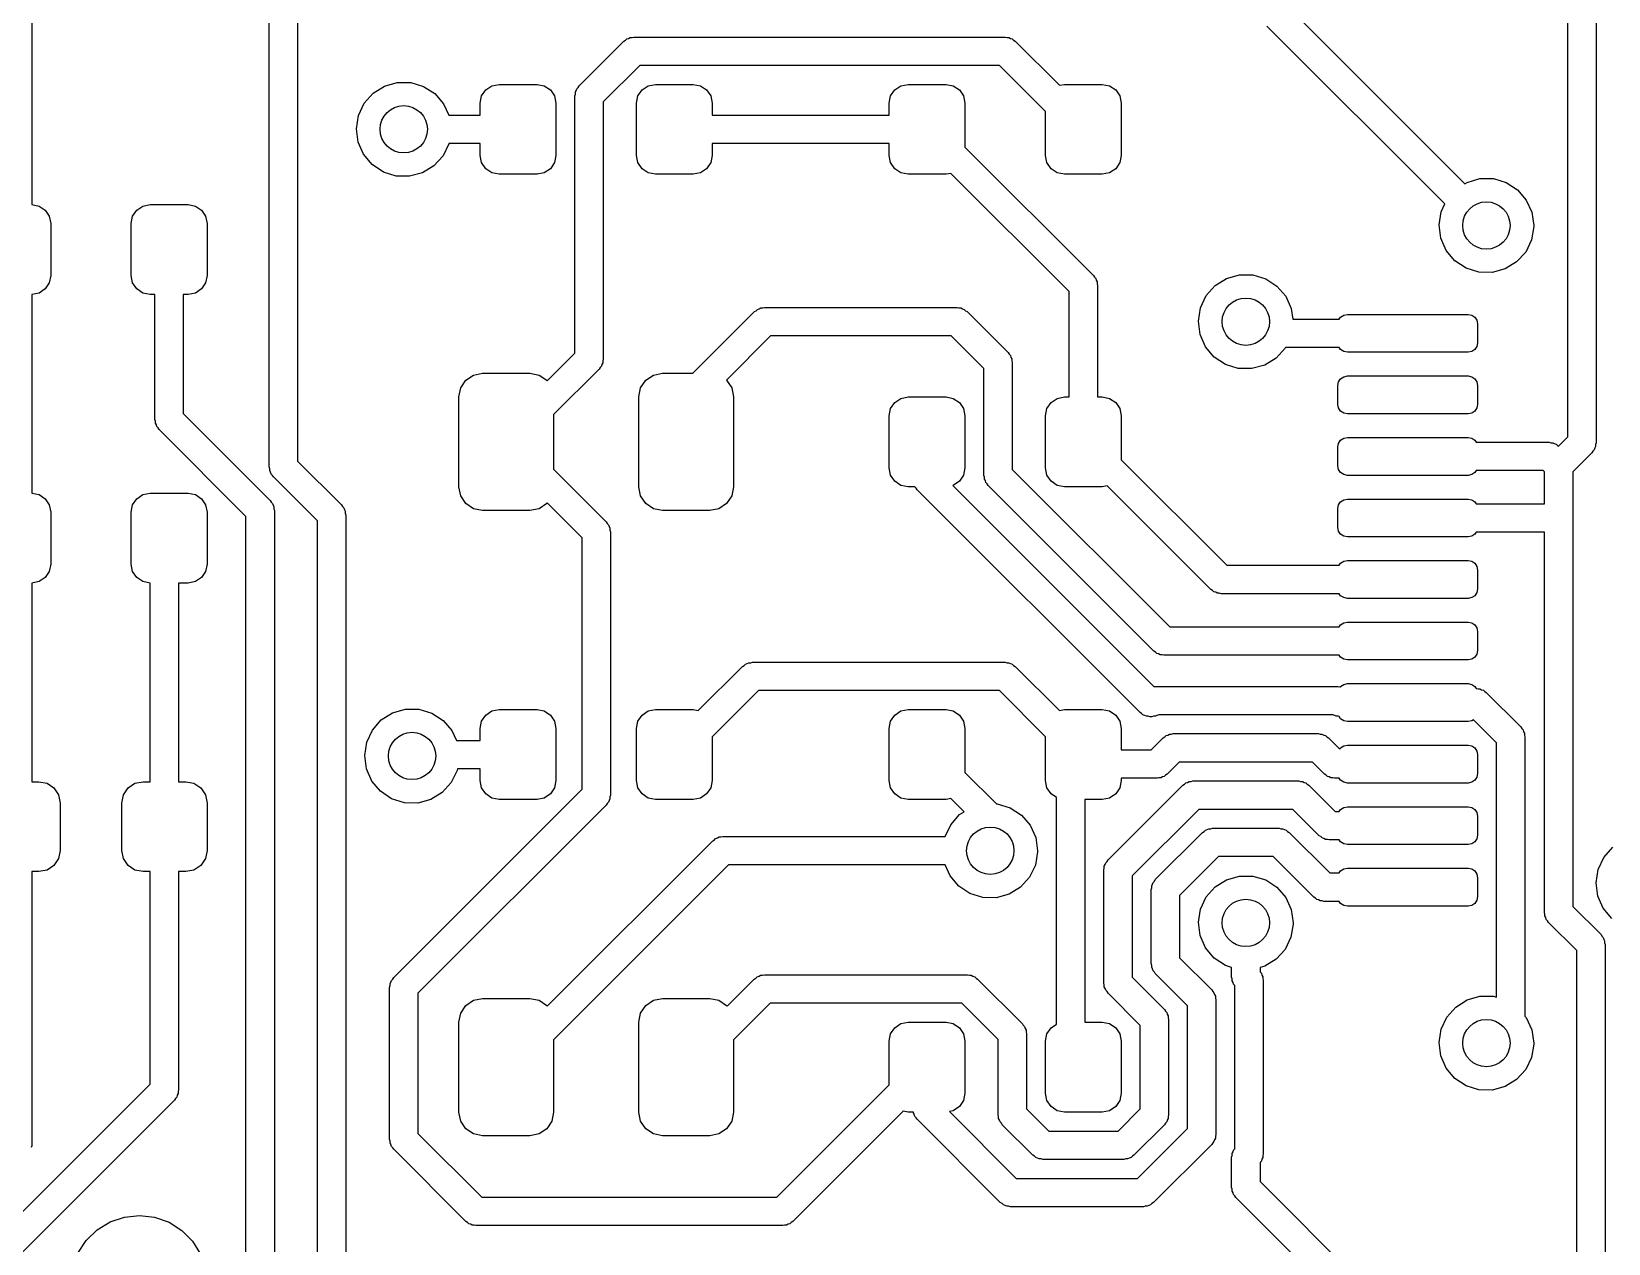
# Model space of a CAD drawing. Extents: x 123.2 to 169.8, y -142.4 to -48.3.
# Drawn here: x 137.04 to 153.69, y -124.8 to -112 of the extents above; entities that cross this region are included whole.
import ezdxf

# ---------------------------------------------------------------- set-up
doc = ezdxf.new("R2010")
doc.units = 0
doc.layers.add('BLACK', color=7, linetype='CONTINUOUS')

msp = doc.modelspace()

# ---------------------------------------------------------------- linework, layer by layer
at = {"layer": 'BLACK', "linetype": 'CONTINUOUS'}
for p, q in [((153.558, -108.359), (153.558, -116.34)), ((153.258, -116.278), (153.258, -108.421)), ((139.55, -116.596), (139.55, -109.474)), ((139.85, -109.536), (139.85, -116.534)), ((137.043, -111.727), (137.043, -113.825)), ((150.337, -111.771), (152.171, -113.605)), ((151.96, -113.818), (150.081, -111.939)), ((142.821, -112.571), (143.293, -112.099)), ((143.293, -112.099), (143.31, -112.089)), ((143.31, -112.089), (143.324, -112.075)), ((143.324, -112.075), (143.343, -112.07)), ((143.343, -112.07), (143.36, -112.06)), ((143.36, -112.06), (143.38, -112.06)), ((143.38, -112.06), (143.399, -112.055)), ((143.399, -112.055), (147.32, -112.055)), ((147.32, -112.055), (147.339, -112.06)), ((147.339, -112.06), (147.359, -112.06)), ((147.359, -112.06), (147.376, -112.07)), ((147.376, -112.07), (147.395, -112.075)), ((147.395, -112.075), (147.409, -112.089)), ((147.409, -112.089), (147.426, -112.099)), ((147.426, -112.099), (147.893, -112.565)), ((143.461, -112.355), (143.077, -112.739)), ((147.258, -112.355), (143.461, -112.355)), ((147.745, -112.842), (147.258, -112.355)), ((140.766, -112.574), (140.902, -112.535)), ((140.902, -112.535), (141.044, -112.535)), ((141.044, -112.535), (141.18, -112.576)), ((140.552, -112.755), (140.646, -112.649)), ((140.646, -112.649), (140.766, -112.574)), ((141.18, -112.576), (141.299, -112.653)), ((141.299, -112.653), (141.391, -112.761)), ((141.777, -112.755), (141.792, -112.678)), ((141.792, -112.678), (141.836, -112.614)), ((141.836, -112.614), (141.9, -112.57)), ((141.9, -112.57), (141.977, -112.555)), ((141.977, -112.555), (142.377, -112.555)), ((142.377, -112.555), (142.454, -112.57)), ((142.454, -112.57), (142.518, -112.614)), ((142.518, -112.614), (142.562, -112.678)), ((142.562, -112.678), (142.577, -112.755)), ((142.777, -112.677), (142.782, -112.658)), ((142.777, -115.395), (142.777, -112.677)), ((142.782, -112.638), (142.792, -112.621)), ((142.782, -112.658), (142.782, -112.638)), ((142.792, -112.621), (142.797, -112.602)), ((142.797, -112.602), (142.811, -112.588)), ((142.811, -112.588), (142.821, -112.571)), ((143.427, -112.755), (143.442, -112.678)), ((143.442, -112.678), (143.486, -112.614)), ((143.486, -112.614), (143.55, -112.57)), ((143.55, -112.57), (143.627, -112.555)), ((143.627, -112.555), (144.027, -112.555)), ((144.027, -112.555), (144.104, -112.57)), ((144.104, -112.57), (144.168, -112.614)), ((144.168, -112.614), (144.212, -112.678)), ((144.212, -112.678), (144.227, -112.755)), ((146.095, -112.755), (146.11, -112.678)), ((146.11, -112.678), (146.154, -112.614)), ((146.154, -112.614), (146.218, -112.57)), ((146.218, -112.57), (146.295, -112.555)), ((146.295, -112.555), (146.695, -112.555)), ((146.695, -112.555), (146.772, -112.57)), ((146.772, -112.57), (146.836, -112.614)), ((146.836, -112.614), (146.88, -112.678)), ((146.88, -112.678), (146.895, -112.755)), ((147.893, -112.565), (147.945, -112.555)), ((147.945, -112.555), (148.345, -112.555)), ((148.345, -112.555), (148.422, -112.57)), ((148.422, -112.57), (148.486, -112.614)), ((148.486, -112.614), (148.53, -112.678)), ((148.53, -112.678), (148.545, -112.755)), ((140.492, -112.884), (140.552, -112.755)), ((141.391, -112.761), (141.446, -112.88)), ((141.777, -112.88), (141.777, -112.755)), ((142.577, -112.755), (142.577, -113.305)), ((143.077, -112.739), (143.077, -115.457)), ((143.427, -113.305), (143.427, -112.755)), ((144.227, -112.755), (144.227, -112.88)), ((146.095, -112.88), (146.095, -112.755)), ((146.895, -112.755), (146.895, -113.218)), ((147.745, -113.305), (147.745, -112.842)), ((148.545, -112.755), (148.545, -113.305)), ((140.47, -113.024), (140.492, -112.884)), ((140.488, -113.164), (140.47, -113.024)), ((141.446, -112.88), (141.777, -112.88)), ((144.227, -112.88), (146.095, -112.88)), ((140.546, -113.294), (140.488, -113.164)), ((141.446, -113.182), (141.385, -113.31)), ((141.447, -113.18), (141.446, -113.182)), ((141.777, -113.18), (141.447, -113.18)), ((141.777, -113.305), (141.777, -113.18)), ((146.095, -113.18), (144.227, -113.18)), ((144.227, -113.18), (144.227, -113.305)), ((146.095, -113.305), (146.095, -113.18)), ((140.637, -113.403), (140.546, -113.294)), ((141.385, -113.31), (141.289, -113.415)), ((141.792, -113.382), (141.777, -113.305)), ((142.577, -113.305), (142.562, -113.382)), ((143.442, -113.382), (143.427, -113.305)), ((144.227, -113.305), (144.212, -113.382)), ((146.11, -113.382), (146.095, -113.305)), ((146.895, -113.218), (148.251, -114.574)), ((147.76, -113.382), (147.745, -113.305)), ((148.545, -113.305), (148.53, -113.382)), ((140.755, -113.481), (140.637, -113.403)), ((140.89, -113.524), (140.755, -113.481)), ((141.032, -113.526), (140.89, -113.524)), ((141.169, -113.489), (141.032, -113.526)), ((141.289, -113.415), (141.169, -113.489)), ((141.836, -113.446), (141.792, -113.382)), ((141.9, -113.49), (141.836, -113.446)), ((141.977, -113.505), (141.9, -113.49)), ((142.377, -113.505), (141.977, -113.505)), ((142.454, -113.49), (142.377, -113.505)), ((142.518, -113.446), (142.454, -113.49)), ((142.562, -113.382), (142.518, -113.446)), ((143.486, -113.446), (143.442, -113.382)), ((143.55, -113.49), (143.486, -113.446)), ((143.627, -113.505), (143.55, -113.49)), ((144.027, -113.505), (143.627, -113.505)), ((144.104, -113.49), (144.027, -113.505)), ((144.168, -113.446), (144.104, -113.49)), ((144.212, -113.382), (144.168, -113.446)), ((146.154, -113.446), (146.11, -113.382)), ((146.218, -113.49), (146.154, -113.446)), ((146.295, -113.505), (146.218, -113.49)), ((146.695, -113.505), (146.295, -113.505)), ((146.747, -113.495), (146.695, -113.505)), ((147.995, -114.742), (146.747, -113.495)), ((147.804, -113.446), (147.76, -113.382)), ((147.868, -113.49), (147.804, -113.446)), ((147.945, -113.505), (147.868, -113.49)), ((148.345, -113.505), (147.945, -113.505)), ((148.422, -113.49), (148.345, -113.505)), ((148.486, -113.446), (148.422, -113.49)), ((148.53, -113.382), (148.486, -113.446)), ((152.171, -113.605), (152.196, -113.59)), ((152.196, -113.59), (152.332, -113.551)), ((152.332, -113.551), (152.474, -113.551)), ((152.474, -113.551), (152.61, -113.592)), ((152.61, -113.592), (152.729, -113.669)), ((152.729, -113.669), (152.821, -113.777)), ((137.043, -113.825), (137.12, -113.84)), ((137.12, -113.84), (137.184, -113.884)), ((138.152, -113.884), (138.216, -113.84)), ((138.216, -113.84), (138.293, -113.825)), ((138.293, -113.825), (138.693, -113.825)), ((138.693, -113.825), (138.77, -113.84)), ((138.77, -113.84), (138.834, -113.884)), ((151.922, -113.9), (151.96, -113.818)), ((152.821, -113.777), (152.88, -113.906)), ((137.184, -113.884), (137.228, -113.948)), ((137.228, -113.948), (137.243, -114.025)), ((137.243, -114.025), (137.243, -114.575)), ((138.093, -114.025), (138.108, -113.948)), ((138.093, -114.575), (138.093, -114.025)), ((138.108, -113.948), (138.152, -113.884)), ((138.834, -113.884), (138.878, -113.948)), ((138.878, -113.948), (138.893, -114.025)), ((138.893, -114.025), (138.893, -114.575)), ((151.9, -114.04), (151.922, -113.9)), ((152.88, -113.906), (152.9, -114.046)), ((151.918, -114.18), (151.9, -114.04)), ((151.976, -114.31), (151.918, -114.18)), ((152.876, -114.198), (152.815, -114.326)), ((152.9, -114.058), (152.876, -114.198)), ((152.9, -114.046), (152.9, -114.058)), ((152.067, -114.419), (151.976, -114.31)), ((152.815, -114.326), (152.719, -114.431)), ((152.185, -114.497), (152.067, -114.419)), ((152.32, -114.54), (152.185, -114.497)), ((152.599, -114.505), (152.462, -114.542)), ((152.719, -114.431), (152.599, -114.505)), ((137.228, -114.652), (137.184, -114.716)), ((137.243, -114.575), (137.228, -114.652)), ((138.108, -114.652), (138.093, -114.575)), ((138.152, -114.716), (138.108, -114.652)), ((138.878, -114.652), (138.834, -114.716)), ((138.893, -114.575), (138.878, -114.652)), ((148.251, -114.574), (148.261, -114.591)), ((148.261, -114.591), (148.275, -114.605)), ((148.275, -114.605), (148.28, -114.624)), ((148.28, -114.624), (148.29, -114.641)), ((148.29, -114.641), (148.29, -114.661)), ((148.29, -114.661), (148.295, -114.68)), ((148.295, -114.68), (148.295, -115.857)), ((149.442, -114.787), (149.536, -114.681)), ((149.536, -114.681), (149.656, -114.606)), ((149.656, -114.606), (149.792, -114.567)), ((149.792, -114.567), (149.934, -114.567)), ((149.934, -114.567), (150.07, -114.608)), ((150.07, -114.608), (150.189, -114.685)), ((150.189, -114.685), (150.281, -114.793)), ((152.462, -114.542), (152.32, -114.54)), ((137.12, -114.76), (137.043, -114.775)), ((137.043, -114.775), (137.043, -116.873)), ((137.184, -114.716), (137.12, -114.76)), ((138.216, -114.76), (138.152, -114.716)), ((138.293, -114.775), (138.216, -114.76)), ((138.343, -114.775), (138.293, -114.775)), ((138.343, -116.095), (138.343, -114.775)), ((138.693, -114.775), (138.643, -114.775)), ((138.643, -114.775), (138.643, -116.033)), ((138.77, -114.76), (138.693, -114.775)), ((138.834, -114.716), (138.77, -114.76)), ((147.995, -115.857), (147.995, -114.742)), ((149.382, -114.916), (149.442, -114.787)), ((150.281, -114.793), (150.34, -114.922)), ((144.023, -115.607), (144.674, -114.956)), ((144.674, -114.956), (144.691, -114.946)), ((144.691, -114.946), (144.705, -114.932)), ((144.705, -114.932), (144.724, -114.927)), ((144.724, -114.927), (144.741, -114.917)), ((144.741, -114.917), (144.761, -114.917)), ((144.761, -114.917), (144.78, -114.912)), ((144.78, -114.912), (146.812, -114.912)), ((146.812, -114.912), (146.831, -114.917)), ((146.831, -114.917), (146.851, -114.917)), ((146.851, -114.917), (146.868, -114.927)), ((146.868, -114.927), (146.887, -114.932)), ((146.887, -114.932), (146.901, -114.946)), ((146.901, -114.946), (146.918, -114.956)), ((146.918, -114.956), (147.351, -115.389)), ((149.36, -115.056), (149.382, -114.916)), ((150.34, -114.922), (150.356, -115.035)), ((150.356, -115.035), (150.847, -115.035)), ((150.847, -115.035), (150.861, -115.014)), ((150.861, -115.014), (150.894, -114.993)), ((150.894, -114.993), (150.932, -114.985)), ((150.932, -114.985), (152.207, -114.985)), ((152.207, -114.985), (152.245, -114.993)), ((152.245, -114.993), (152.278, -115.014)), ((152.278, -115.014), (152.299, -115.047)), ((149.378, -115.196), (149.36, -115.056)), ((149.436, -115.326), (149.378, -115.196)), ((152.299, -115.047), (152.307, -115.085)), ((152.307, -115.085), (152.307, -115.285)), ((144.842, -115.212), (144.376, -115.678)), ((146.75, -115.212), (144.842, -115.212)), ((147.095, -115.557), (146.75, -115.212)), ((149.527, -115.435), (149.436, -115.326)), ((150.275, -115.342), (150.179, -115.447)), ((150.278, -115.335), (150.275, -115.342)), ((150.847, -115.335), (150.278, -115.335)), ((150.861, -115.356), (150.847, -115.335)), ((150.894, -115.377), (150.861, -115.356)), ((152.278, -115.356), (152.245, -115.377)), ((152.299, -115.323), (152.278, -115.356)), ((152.307, -115.285), (152.299, -115.323)), ((142.484, -115.688), (142.777, -115.395)), ((143.057, -115.532), (143.043, -115.546)), ((143.062, -115.513), (143.057, -115.532)), ((143.072, -115.496), (143.062, -115.513)), ((143.077, -115.457), (143.072, -115.476)), ((143.072, -115.476), (143.072, -115.496)), ((147.351, -115.389), (147.361, -115.406)), ((147.361, -115.406), (147.375, -115.42)), ((147.375, -115.42), (147.38, -115.439)), ((147.38, -115.439), (147.39, -115.456)), ((147.39, -115.456), (147.39, -115.476)), ((147.39, -115.476), (147.395, -115.495)), ((147.395, -115.495), (147.395, -116.623)), ((149.645, -115.513), (149.527, -115.435)), ((149.78, -115.556), (149.645, -115.513)), ((150.059, -115.521), (149.922, -115.558)), ((150.179, -115.447), (150.059, -115.521)), ((150.932, -115.385), (150.894, -115.377)), ((152.207, -115.385), (150.932, -115.385)), ((152.245, -115.377), (152.207, -115.385)), ((141.571, -115.761), (141.625, -115.68)), ((141.625, -115.68), (141.706, -115.626)), ((141.706, -115.626), (141.802, -115.607)), ((141.802, -115.607), (142.302, -115.607)), ((142.302, -115.607), (142.398, -115.626)), ((142.398, -115.626), (142.479, -115.68)), ((142.479, -115.68), (142.484, -115.688)), ((143.033, -115.563), (142.552, -116.044)), ((143.043, -115.546), (143.033, -115.563)), ((143.471, -115.761), (143.525, -115.68)), ((143.525, -115.68), (143.606, -115.626)), ((143.606, -115.626), (143.702, -115.607)), ((143.702, -115.607), (144.023, -115.607)), ((144.376, -115.678), (144.379, -115.68)), ((144.379, -115.68), (144.433, -115.761)), ((147.095, -116.685), (147.095, -115.557)), ((149.922, -115.558), (149.78, -115.556)), ((150.832, -115.735), (150.84, -115.697)), ((150.84, -115.697), (150.861, -115.664)), ((150.861, -115.664), (150.894, -115.643)), ((150.894, -115.643), (150.932, -115.635)), ((150.932, -115.635), (152.207, -115.635)), ((152.207, -115.635), (152.245, -115.643)), ((152.245, -115.643), (152.278, -115.664)), ((152.278, -115.664), (152.299, -115.697)), ((152.299, -115.697), (152.307, -115.735)), ((141.552, -115.857), (141.571, -115.761)), ((141.552, -116.807), (141.552, -115.857)), ((143.452, -115.857), (143.471, -115.761)), ((143.452, -116.807), (143.452, -115.857)), ((144.433, -115.761), (144.452, -115.857)), ((144.452, -115.857), (144.452, -116.807)), ((146.218, -115.872), (146.295, -115.857)), ((146.295, -115.857), (146.695, -115.857)), ((146.695, -115.857), (146.772, -115.872)), ((147.868, -115.872), (147.945, -115.857)), ((147.945, -115.857), (147.995, -115.857)), ((148.295, -115.857), (148.345, -115.857)), ((148.345, -115.857), (148.422, -115.872)), ((150.832, -115.935), (150.832, -115.735)), ((152.307, -115.735), (152.307, -115.935)), ((138.643, -116.033), (139.561, -116.951)), ((146.095, -116.057), (146.11, -115.98)), ((146.11, -115.98), (146.154, -115.916)), ((146.154, -115.916), (146.218, -115.872)), ((146.772, -115.872), (146.836, -115.916)), ((146.836, -115.916), (146.88, -115.98)), ((146.88, -115.98), (146.895, -116.057)), ((147.745, -116.057), (147.76, -115.98)), ((147.76, -115.98), (147.804, -115.916)), ((147.804, -115.916), (147.868, -115.872)), ((148.422, -115.872), (148.486, -115.916)), ((148.486, -115.916), (148.53, -115.98)), ((148.53, -115.98), (148.545, -116.057)), ((150.84, -115.973), (150.832, -115.935)), ((150.861, -116.006), (150.84, -115.973)), ((150.894, -116.027), (150.861, -116.006)), ((150.932, -116.035), (150.894, -116.027)), ((152.207, -116.035), (150.932, -116.035)), ((152.245, -116.027), (152.207, -116.035)), ((152.278, -116.006), (152.245, -116.027)), ((152.299, -115.973), (152.278, -116.006)), ((152.307, -115.935), (152.299, -115.973)), ((138.348, -116.114), (138.343, -116.095)), ((138.348, -116.134), (138.348, -116.114)), ((138.358, -116.151), (138.348, -116.134)), ((138.363, -116.17), (138.358, -116.151)), ((138.377, -116.184), (138.363, -116.17)), ((138.387, -116.201), (138.377, -116.184)), ((139.304, -117.119), (138.387, -116.201)), ((142.552, -116.044), (142.552, -116.62)), ((146.095, -116.607), (146.095, -116.057)), ((146.895, -116.057), (146.895, -116.607)), ((147.745, -116.607), (147.745, -116.057)), ((148.545, -116.057), (148.545, -116.52)), ((150.832, -116.385), (150.84, -116.347)), ((150.84, -116.347), (150.861, -116.314)), ((150.861, -116.314), (150.894, -116.293)), ((150.894, -116.293), (150.932, -116.285)), ((150.932, -116.285), (152.207, -116.285)), ((152.207, -116.285), (152.245, -116.293)), ((152.245, -116.293), (152.278, -116.314)), ((152.278, -116.314), (152.292, -116.335)), ((152.292, -116.335), (153.061, -116.335)), ((153.061, -116.335), (153.08, -116.34)), ((153.08, -116.34), (153.1, -116.34)), ((153.1, -116.34), (153.117, -116.35)), ((153.117, -116.35), (153.136, -116.355)), ((153.136, -116.355), (153.15, -116.369)), ((153.15, -116.369), (153.161, -116.375)), ((153.161, -116.375), (153.258, -116.278)), ((153.558, -116.34), (153.552, -116.36)), ((153.552, -116.36), (153.552, -116.379)), ((139.85, -116.534), (140.314, -116.998)), ((148.545, -116.52), (149.66, -117.635)), ((150.832, -116.585), (150.832, -116.385)), ((153.514, -116.447), (153.312, -116.648)), ((153.523, -116.429), (153.514, -116.447)), ((153.537, -116.415), (153.523, -116.429)), ((153.543, -116.396), (153.537, -116.415)), ((153.552, -116.379), (153.543, -116.396)), ((139.555, -116.615), (139.55, -116.596)), ((139.555, -116.635), (139.555, -116.615)), ((139.565, -116.652), (139.555, -116.635)), ((139.57, -116.671), (139.565, -116.652)), ((139.584, -116.685), (139.57, -116.671)), ((139.594, -116.702), (139.584, -116.685)), ((140.058, -117.166), (139.594, -116.702)), ((142.552, -116.62), (143.108, -117.176)), ((146.11, -116.684), (146.095, -116.607)), ((146.154, -116.748), (146.11, -116.684)), ((146.88, -116.684), (146.836, -116.748)), ((146.895, -116.607), (146.88, -116.684)), ((147.1, -116.704), (147.095, -116.685)), ((147.395, -116.623), (149.057, -118.285)), ((147.76, -116.684), (147.745, -116.607)), ((147.804, -116.748), (147.76, -116.684)), ((150.84, -116.623), (150.832, -116.585)), ((150.861, -116.656), (150.84, -116.623)), ((150.894, -116.677), (150.861, -116.656)), ((150.932, -116.685), (150.894, -116.677)), ((152.207, -116.685), (150.932, -116.685)), ((152.245, -116.677), (152.207, -116.685)), ((152.278, -116.656), (152.245, -116.677)), ((152.292, -116.635), (152.278, -116.656)), ((152.999, -116.635), (152.292, -116.635)), ((153.012, -116.648), (152.999, -116.635)), ((153.012, -116.985), (153.012, -116.648)), ((153.312, -116.648), (153.312, -121.238)), ((141.571, -116.903), (141.552, -116.807)), ((143.471, -116.903), (143.452, -116.807)), ((144.452, -116.807), (144.433, -116.903)), ((146.218, -116.792), (146.154, -116.748)), ((146.295, -116.807), (146.218, -116.792)), ((146.366, -116.807), (146.295, -116.807)), ((146.379, -116.82), (146.366, -116.807)), ((146.389, -116.837), (146.379, -116.82)), ((148.743, -119.191), (146.389, -116.837)), ((146.772, -116.792), (146.768, -116.792)), ((146.768, -116.792), (148.89, -118.914)), ((146.836, -116.748), (146.772, -116.792)), ((147.1, -116.724), (147.1, -116.704)), ((147.11, -116.741), (147.1, -116.724)), ((147.115, -116.76), (147.11, -116.741)), ((147.129, -116.774), (147.115, -116.76)), ((147.139, -116.791), (147.129, -116.774)), ((148.889, -118.541), (147.139, -116.791)), ((147.868, -116.792), (147.804, -116.748)), ((147.945, -116.807), (147.868, -116.792)), ((148.345, -116.807), (147.945, -116.807)), ((148.397, -116.797), (148.345, -116.807)), ((149.492, -117.891), (148.397, -116.797)), ((137.043, -116.873), (137.12, -116.888)), ((137.12, -116.888), (137.184, -116.932)), ((137.184, -116.932), (137.228, -116.996)), ((137.228, -116.996), (137.243, -117.073)), ((138.093, -117.073), (138.108, -116.996)), ((138.108, -116.996), (138.152, -116.932)), ((138.152, -116.932), (138.216, -116.888)), ((138.216, -116.888), (138.293, -116.873)), ((138.293, -116.873), (138.693, -116.873)), ((138.693, -116.873), (138.77, -116.888)), ((138.77, -116.888), (138.834, -116.932)), ((138.834, -116.932), (138.878, -116.996)), ((138.878, -116.996), (138.893, -117.073)), ((139.561, -116.951), (139.57, -116.968)), ((139.57, -116.968), (139.584, -116.982)), ((139.584, -116.982), (139.59, -117.001)), ((139.59, -117.001), (139.599, -117.018)), ((139.599, -117.018), (139.599, -117.038)), ((140.314, -116.998), (140.324, -117.015)), ((140.324, -117.015), (140.338, -117.029)), ((140.338, -117.029), (140.343, -117.048)), ((141.625, -116.984), (141.571, -116.903)), ((141.706, -117.038), (141.625, -116.984)), ((142.479, -116.984), (142.398, -117.038)), ((142.484, -116.976), (142.479, -116.984)), ((142.852, -117.344), (142.484, -116.976)), ((143.525, -116.984), (143.471, -116.903)), ((143.606, -117.038), (143.525, -116.984)), ((144.379, -116.984), (144.298, -117.038)), ((144.433, -116.903), (144.379, -116.984)), ((150.832, -117.035), (150.84, -116.997)), ((150.832, -117.235), (150.832, -117.035)), ((150.84, -116.997), (150.861, -116.964)), ((150.861, -116.964), (150.894, -116.943)), ((150.894, -116.943), (150.932, -116.935)), ((150.932, -116.935), (152.207, -116.935)), ((152.207, -116.935), (152.245, -116.943)), ((152.245, -116.943), (152.278, -116.964)), ((152.278, -116.964), (152.292, -116.985)), ((152.292, -116.985), (153.012, -116.985)), ((137.243, -117.073), (137.243, -117.623)), ((138.093, -117.623), (138.093, -117.073)), ((138.893, -117.073), (138.893, -117.623)), ((139.304, -126.421), (139.304, -117.119)), ((139.599, -117.038), (139.604, -117.057)), ((139.604, -117.057), (139.604, -126.484)), ((140.058, -130.266), (140.058, -117.166)), ((140.343, -117.048), (140.353, -117.065)), ((140.353, -117.065), (140.353, -117.085)), ((140.353, -117.085), (140.358, -117.104)), ((140.358, -117.104), (140.358, -130.071)), ((141.802, -117.057), (141.706, -117.038)), ((142.302, -117.057), (141.802, -117.057)), ((142.398, -117.038), (142.302, -117.057)), ((143.108, -117.176), (143.118, -117.193)), ((143.118, -117.193), (143.132, -117.207)), ((143.702, -117.057), (143.606, -117.038)), ((144.202, -117.057), (143.702, -117.057)), ((144.298, -117.038), (144.202, -117.057)), ((142.852, -120), (142.852, -117.344)), ((143.132, -117.207), (143.137, -117.226)), ((143.137, -117.226), (143.147, -117.243)), ((143.147, -117.243), (143.147, -117.263)), ((143.147, -117.263), (143.152, -117.282)), ((143.152, -117.282), (143.152, -120.062)), ((150.84, -117.273), (150.832, -117.235)), ((150.861, -117.306), (150.84, -117.273)), ((150.894, -117.327), (150.861, -117.306)), ((150.932, -117.335), (150.894, -117.327)), ((152.207, -117.335), (150.932, -117.335)), ((152.245, -117.327), (152.207, -117.335)), ((152.278, -117.306), (152.245, -117.327)), ((152.292, -117.285), (152.278, -117.306)), ((153.012, -117.285), (152.292, -117.285)), ((153.012, -121.301), (153.012, -117.285)), ((137.228, -117.7), (137.184, -117.764)), ((137.243, -117.623), (137.228, -117.7)), ((138.108, -117.7), (138.093, -117.623)), ((138.152, -117.764), (138.108, -117.7)), ((138.878, -117.7), (138.834, -117.764)), ((138.893, -117.623), (138.878, -117.7)), ((149.66, -117.635), (150.847, -117.635)), ((150.847, -117.635), (150.861, -117.614)), ((150.861, -117.614), (150.894, -117.593)), ((150.894, -117.593), (150.932, -117.585)), ((150.932, -117.585), (152.207, -117.585)), ((152.207, -117.585), (152.245, -117.593)), ((152.245, -117.593), (152.278, -117.614)), ((152.278, -117.614), (152.299, -117.647)), ((152.299, -117.647), (152.307, -117.685)), ((152.307, -117.685), (152.307, -117.885)), ((137.12, -117.808), (137.043, -117.823)), ((137.043, -117.823), (137.043, -119.921)), ((137.184, -117.764), (137.12, -117.808)), ((138.216, -117.808), (138.152, -117.764)), ((138.293, -117.823), (138.216, -117.808)), ((138.293, -119.921), (138.293, -117.823)), ((138.693, -117.823), (138.593, -117.823)), ((138.593, -117.823), (138.593, -119.921)), ((138.77, -117.808), (138.693, -117.823)), ((138.834, -117.764), (138.77, -117.808)), ((149.509, -117.901), (149.492, -117.891)), ((149.523, -117.915), (149.509, -117.901)), ((149.542, -117.92), (149.523, -117.915)), ((149.559, -117.93), (149.542, -117.92)), ((149.579, -117.93), (149.559, -117.93)), ((149.598, -117.935), (149.579, -117.93)), ((150.847, -117.935), (149.598, -117.935)), ((150.861, -117.956), (150.847, -117.935)), ((150.894, -117.977), (150.861, -117.956)), ((150.932, -117.985), (150.894, -117.977)), ((152.207, -117.985), (150.932, -117.985)), ((152.245, -117.977), (152.207, -117.985)), ((152.278, -117.956), (152.245, -117.977)), ((152.299, -117.923), (152.278, -117.956)), ((152.307, -117.885), (152.299, -117.923)), ((149.057, -118.285), (150.847, -118.285)), ((150.847, -118.285), (150.861, -118.264)), ((150.861, -118.264), (150.894, -118.243)), ((150.894, -118.243), (150.932, -118.235)), ((150.932, -118.235), (152.207, -118.235)), ((152.207, -118.235), (152.245, -118.243)), ((152.245, -118.243), (152.278, -118.264)), ((152.278, -118.264), (152.299, -118.297)), ((152.299, -118.297), (152.307, -118.335)), ((152.307, -118.335), (152.307, -118.535)), ((144.546, -118.703), (144.563, -118.693)), ((144.563, -118.693), (144.577, -118.679)), ((144.577, -118.679), (144.596, -118.674)), ((144.596, -118.674), (144.613, -118.664)), ((144.613, -118.664), (144.633, -118.664)), ((144.633, -118.664), (144.652, -118.659)), ((144.652, -118.659), (147.32, -118.659)), ((147.32, -118.659), (147.339, -118.664)), ((147.339, -118.664), (147.359, -118.664)), ((147.359, -118.664), (147.376, -118.674)), ((147.376, -118.674), (147.395, -118.679)), ((147.395, -118.679), (147.409, -118.693)), ((147.409, -118.693), (147.426, -118.703)), ((148.906, -118.551), (148.889, -118.541)), ((148.92, -118.565), (148.906, -118.551)), ((148.939, -118.57), (148.92, -118.565)), ((148.956, -118.58), (148.939, -118.57)), ((148.976, -118.58), (148.956, -118.58)), ((148.995, -118.585), (148.976, -118.58)), ((150.847, -118.585), (148.995, -118.585)), ((150.861, -118.606), (150.847, -118.585)), ((150.894, -118.627), (150.861, -118.606)), ((150.932, -118.635), (150.894, -118.627)), ((152.207, -118.635), (150.932, -118.635)), ((152.245, -118.627), (152.207, -118.635)), ((152.278, -118.606), (152.245, -118.627)), ((152.299, -118.573), (152.278, -118.606)), ((152.307, -118.535), (152.299, -118.573)), ((144.079, -119.169), (144.546, -118.703)), ((147.426, -118.703), (147.893, -119.169)), ((144.714, -118.959), (144.227, -119.446)), ((147.258, -118.959), (144.714, -118.959)), ((147.745, -119.446), (147.258, -118.959)), ((148.89, -118.914), (150.833, -118.914)), ((150.833, -118.914), (150.852, -118.919)), ((150.852, -118.919), (150.858, -118.919)), ((150.858, -118.919), (150.861, -118.914)), ((150.861, -118.914), (150.894, -118.893)), ((150.894, -118.893), (150.932, -118.885)), ((150.932, -118.885), (152.207, -118.885)), ((152.207, -118.885), (152.245, -118.893)), ((152.245, -118.893), (152.278, -118.914)), ((152.278, -118.914), (152.292, -118.935)), ((152.292, -118.935), (152.293, -118.935)), ((152.293, -118.935), (152.312, -118.94)), ((152.312, -118.94), (152.332, -118.94)), ((152.332, -118.94), (152.349, -118.95)), ((152.349, -118.95), (152.368, -118.955)), ((152.368, -118.955), (152.382, -118.969)), ((152.382, -118.969), (152.399, -118.979)), ((152.399, -118.979), (152.763, -119.343)), ((140.733, -119.269), (140.853, -119.193)), ((140.853, -119.193), (140.99, -119.154)), ((140.99, -119.154), (141.131, -119.155)), ((141.131, -119.155), (141.267, -119.196)), ((141.267, -119.196), (141.386, -119.273)), ((141.836, -119.218), (141.9, -119.174)), ((141.9, -119.174), (141.977, -119.159)), ((141.977, -119.159), (142.377, -119.159)), ((142.377, -119.159), (142.454, -119.174)), ((142.454, -119.174), (142.518, -119.218)), ((143.486, -119.218), (143.55, -119.174)), ((143.55, -119.174), (143.627, -119.159)), ((143.627, -119.159), (144.027, -119.159)), ((144.027, -119.159), (144.079, -119.169)), ((146.154, -119.218), (146.218, -119.174)), ((146.218, -119.174), (146.295, -119.159)), ((146.295, -119.159), (146.695, -119.159)), ((146.695, -119.159), (146.772, -119.174)), ((146.772, -119.174), (146.836, -119.218)), ((147.893, -119.169), (147.945, -119.159)), ((147.945, -119.159), (148.345, -119.159)), ((148.345, -119.159), (148.422, -119.174)), ((148.422, -119.174), (148.486, -119.218)), ((148.76, -119.201), (148.743, -119.191)), ((140.64, -119.375), (140.733, -119.269)), ((141.386, -119.273), (141.479, -119.38)), ((141.777, -119.359), (141.792, -119.282)), ((141.777, -119.484), (141.777, -119.359)), ((141.792, -119.282), (141.836, -119.218)), ((142.518, -119.218), (142.562, -119.282)), ((142.562, -119.282), (142.577, -119.359)), ((142.577, -119.359), (142.577, -119.909)), ((143.427, -119.359), (143.442, -119.282)), ((143.427, -119.909), (143.427, -119.359)), ((143.442, -119.282), (143.486, -119.218)), ((146.095, -119.359), (146.11, -119.282)), ((146.095, -119.909), (146.095, -119.359)), ((146.11, -119.282), (146.154, -119.218)), ((146.836, -119.218), (146.88, -119.282)), ((146.88, -119.282), (146.895, -119.359)), ((146.895, -119.359), (146.895, -119.822)), ((148.486, -119.218), (148.53, -119.282)), ((148.53, -119.282), (148.545, -119.359)), ((148.545, -119.359), (148.545, -119.585)), ((148.774, -119.215), (148.76, -119.201)), ((148.793, -119.22), (148.774, -119.215)), ((148.81, -119.23), (148.793, -119.22)), ((148.828, -119.23), (148.81, -119.23)), ((148.83, -119.23), (148.828, -119.23)), ((148.828, -119.23), (148.828, -119.23)), ((148.849, -119.235), (148.83, -119.23)), ((148.866, -119.235), (148.849, -119.235)), ((148.885, -119.23), (148.866, -119.235)), ((148.888, -119.23), (148.885, -119.23)), ((148.905, -119.23), (148.888, -119.23)), ((148.888, -119.23), (148.888, -119.23)), ((148.922, -119.22), (148.905, -119.23)), ((148.941, -119.215), (148.922, -119.22)), ((148.942, -119.214), (148.941, -119.215)), ((150.778, -119.214), (148.942, -119.214)), ((150.779, -119.215), (150.778, -119.214)), ((150.798, -119.22), (150.779, -119.215)), ((150.815, -119.23), (150.798, -119.22)), ((150.835, -119.23), (150.815, -119.23)), ((150.846, -119.233), (150.835, -119.23)), ((150.861, -119.256), (150.846, -119.233)), ((150.894, -119.277), (150.861, -119.256)), ((150.932, -119.285), (150.894, -119.277)), ((152.207, -119.285), (150.932, -119.285)), ((152.245, -119.277), (152.207, -119.285)), ((152.262, -119.266), (152.245, -119.277)), ((152.507, -119.511), (152.262, -119.266)), ((152.763, -119.343), (152.773, -119.36)), ((152.773, -119.36), (152.787, -119.374)), ((140.558, -119.643), (140.579, -119.503)), ((140.579, -119.503), (140.64, -119.375)), ((141.479, -119.38), (141.526, -119.484)), ((141.526, -119.484), (141.777, -119.484)), ((144.227, -119.446), (144.227, -119.909)), ((147.745, -119.909), (147.745, -119.446)), ((148.861, -119.585), (148.988, -119.457)), ((148.988, -119.457), (149.005, -119.448)), ((149.005, -119.448), (149.019, -119.434)), ((149.019, -119.434), (149.038, -119.428)), ((149.038, -119.428), (149.056, -119.419)), ((149.056, -119.419), (149.075, -119.419)), ((149.075, -119.419), (149.094, -119.413)), ((149.094, -119.413), (150.626, -119.413)), ((150.626, -119.413), (150.645, -119.419)), ((150.645, -119.419), (150.664, -119.419)), ((150.664, -119.419), (150.682, -119.428)), ((150.682, -119.428), (150.701, -119.434)), ((150.701, -119.434), (150.715, -119.448)), ((150.715, -119.448), (150.732, -119.457)), ((150.732, -119.457), (150.852, -119.578)), ((152.507, -122.197), (152.507, -119.511)), ((152.787, -119.374), (152.792, -119.393)), ((152.792, -119.393), (152.802, -119.41)), ((152.802, -119.41), (152.802, -119.43)), ((152.802, -119.43), (152.807, -119.449)), ((152.807, -119.449), (152.807, -122.396)), ((140.576, -119.784), (140.558, -119.643)), ((148.545, -119.585), (148.861, -119.585)), ((150.852, -119.578), (150.861, -119.564)), ((150.861, -119.564), (150.894, -119.543)), ((150.894, -119.543), (150.932, -119.535)), ((150.932, -119.535), (152.207, -119.535)), ((152.207, -119.535), (152.245, -119.543)), ((152.245, -119.543), (152.278, -119.564)), ((152.278, -119.564), (152.299, -119.597)), ((152.299, -119.597), (152.307, -119.635)), ((152.307, -119.635), (152.307, -119.835)), ((140.633, -119.914), (140.576, -119.784)), ((141.534, -119.801), (141.472, -119.929)), ((141.537, -119.784), (141.534, -119.801)), ((141.777, -119.784), (141.537, -119.784)), ((141.777, -119.909), (141.777, -119.784)), ((146.895, -119.822), (147.229, -120.155)), ((148.998, -119.865), (148.979, -119.87)), ((149.012, -119.851), (148.998, -119.865)), ((149.029, -119.841), (149.012, -119.851)), ((149.156, -119.713), (149.029, -119.841)), ((150.564, -119.713), (149.156, -119.713)), ((150.691, -119.841), (150.564, -119.713)), ((150.708, -119.851), (150.691, -119.841)), ((150.722, -119.865), (150.708, -119.851)), ((150.741, -119.87), (150.722, -119.865)), ((152.307, -119.835), (152.299, -119.873)), ((137.043, -119.921), (137.118, -119.921)), ((137.118, -119.921), (137.204, -119.938)), ((137.204, -119.938), (137.277, -119.987)), ((137.277, -119.987), (137.326, -120.06)), ((138.01, -120.06), (138.059, -119.987)), ((138.059, -119.987), (138.132, -119.938)), ((138.132, -119.938), (138.218, -119.921)), ((138.218, -119.921), (138.293, -119.921)), ((138.593, -119.921), (138.668, -119.921)), ((138.668, -119.921), (138.754, -119.938)), ((138.754, -119.938), (138.827, -119.987)), ((138.827, -119.987), (138.876, -120.06)), ((140.724, -120.022), (140.633, -119.914)), ((140.842, -120.101), (140.724, -120.022)), ((140.864, -121.988), (142.852, -120)), ((141.472, -119.929), (141.377, -120.034)), ((141.792, -119.986), (141.777, -119.909)), ((141.836, -120.05), (141.792, -119.986)), ((142.562, -119.986), (142.518, -120.05)), ((142.577, -119.909), (142.562, -119.986)), ((143.442, -119.986), (143.427, -119.909)), ((143.486, -120.05), (143.442, -119.986)), ((144.212, -119.986), (144.168, -120.05)), ((144.227, -119.909), (144.212, -119.986)), ((146.11, -119.986), (146.095, -119.909)), ((146.154, -120.05), (146.11, -119.986)), ((147.76, -119.986), (147.745, -119.909)), ((147.804, -120.05), (147.76, -119.986)), ((148.405, -120.747), (149.195, -119.957)), ((148.53, -119.986), (148.486, -120.05)), ((148.545, -119.909), (148.53, -119.986)), ((148.923, -119.885), (148.545, -119.885)), ((148.545, -119.885), (148.545, -119.909)), ((148.942, -119.88), (148.923, -119.885)), ((148.962, -119.88), (148.942, -119.88)), ((148.979, -119.87), (148.962, -119.88)), ((149.195, -119.957), (149.212, -119.947)), ((149.212, -119.947), (149.226, -119.933)), ((149.226, -119.933), (149.245, -119.928)), ((149.245, -119.928), (149.262, -119.918)), ((149.262, -119.918), (149.282, -119.918)), ((149.282, -119.918), (149.301, -119.913)), ((149.301, -119.913), (150.419, -119.913)), ((150.419, -119.913), (150.438, -119.918)), ((150.438, -119.918), (150.458, -119.918)), ((150.458, -119.918), (150.475, -119.928)), ((150.475, -119.928), (150.494, -119.933)), ((150.494, -119.933), (150.508, -119.947)), ((150.508, -119.947), (150.525, -119.957)), ((150.525, -119.957), (150.803, -120.235)), ((150.758, -119.88), (150.741, -119.87)), ((150.778, -119.88), (150.758, -119.88)), ((150.797, -119.885), (150.778, -119.88)), ((150.847, -119.885), (150.797, -119.885)), ((150.861, -119.906), (150.847, -119.885)), ((150.894, -119.927), (150.861, -119.906)), ((150.932, -119.935), (150.894, -119.927)), ((152.207, -119.935), (150.932, -119.935)), ((152.245, -119.927), (152.207, -119.935)), ((152.278, -119.906), (152.245, -119.927)), ((152.299, -119.873), (152.278, -119.906)), ((137.326, -120.06), (137.343, -120.146)), ((137.343, -120.146), (137.343, -120.646)), ((137.993, -120.146), (138.01, -120.06)), ((137.993, -120.646), (137.993, -120.146)), ((138.876, -120.06), (138.893, -120.146)), ((138.893, -120.146), (138.893, -120.646)), ((140.978, -120.143), (140.842, -120.101)), ((141.119, -120.146), (140.978, -120.143)), ((141.256, -120.108), (141.119, -120.146)), ((143.108, -120.168), (141.12, -122.156)), ((141.377, -120.034), (141.256, -120.108)), ((141.9, -120.094), (141.836, -120.05)), ((141.977, -120.109), (141.9, -120.094)), ((142.377, -120.109), (141.977, -120.109)), ((142.454, -120.094), (142.377, -120.109)), ((142.518, -120.05), (142.454, -120.094)), ((143.118, -120.151), (143.108, -120.168)), ((143.132, -120.137), (143.118, -120.151)), ((143.137, -120.118), (143.132, -120.137)), ((143.147, -120.101), (143.137, -120.118)), ((143.152, -120.062), (143.147, -120.081)), ((143.147, -120.081), (143.147, -120.101)), ((143.55, -120.094), (143.486, -120.05)), ((143.627, -120.109), (143.55, -120.094)), ((144.027, -120.109), (143.627, -120.109)), ((144.104, -120.094), (144.027, -120.109)), ((144.168, -120.05), (144.104, -120.094)), ((146.218, -120.094), (146.154, -120.05)), ((146.295, -120.109), (146.218, -120.094)), ((146.695, -120.109), (146.295, -120.109)), ((146.747, -120.099), (146.695, -120.109)), ((146.887, -120.238), (146.747, -120.099)), ((147.229, -120.155), (147.236, -120.155)), ((147.236, -120.155), (147.372, -120.196)), ((147.372, -120.196), (147.491, -120.273)), ((147.861, -120.089), (147.804, -120.05)), ((147.861, -122.481), (147.861, -120.089)), ((148.345, -120.109), (148.161, -120.109)), ((148.161, -120.109), (148.161, -122.461)), ((148.422, -120.094), (148.345, -120.109)), ((148.486, -120.05), (148.422, -120.094)), ((150.861, -120.214), (150.894, -120.193)), ((150.894, -120.193), (150.932, -120.185)), ((150.932, -120.185), (152.207, -120.185)), ((152.207, -120.185), (152.245, -120.193)), ((152.245, -120.193), (152.278, -120.214)), ((146.744, -120.375), (146.838, -120.269)), ((146.838, -120.269), (146.887, -120.238)), ((147.491, -120.273), (147.583, -120.381)), ((149.363, -120.213), (148.661, -120.915)), ((150.357, -120.213), (149.363, -120.213)), ((150.635, -120.491), (150.357, -120.213)), ((150.803, -120.235), (150.847, -120.235)), ((150.847, -120.235), (150.861, -120.214)), ((152.278, -120.214), (152.299, -120.247)), ((152.299, -120.247), (152.307, -120.285)), ((152.307, -120.285), (152.307, -120.485)), ((144.249, -120.534), (144.263, -120.52)), ((144.263, -120.52), (144.282, -120.515)), ((144.282, -120.515), (144.299, -120.505)), ((144.299, -120.505), (144.319, -120.505)), ((144.319, -120.505), (144.338, -120.5)), ((144.338, -120.5), (146.686, -120.5)), ((146.686, -120.5), (146.744, -120.375)), ((147.583, -120.381), (147.642, -120.51)), ((147.642, -120.51), (147.662, -120.65)), ((148.904, -120.954), (149.402, -120.456)), ((149.402, -120.456), (149.419, -120.447)), ((149.419, -120.447), (149.433, -120.433)), ((149.433, -120.433), (149.452, -120.427)), ((149.452, -120.427), (149.469, -120.418)), ((149.469, -120.418), (149.489, -120.418)), ((149.489, -120.418), (149.508, -120.412)), ((149.508, -120.412), (150.212, -120.412)), ((150.212, -120.412), (150.231, -120.418)), ((150.231, -120.418), (150.251, -120.418)), ((150.251, -120.418), (150.268, -120.427)), ((150.268, -120.427), (150.287, -120.433)), ((150.287, -120.433), (150.301, -120.447)), ((150.301, -120.447), (150.318, -120.456)), ((150.318, -120.456), (150.747, -120.885)), ((150.652, -120.501), (150.635, -120.491)), ((150.666, -120.515), (150.652, -120.501)), ((150.685, -120.52), (150.666, -120.515)), ((150.702, -120.53), (150.685, -120.52)), ((150.722, -120.53), (150.702, -120.53)), ((150.741, -120.535), (150.722, -120.53)), ((152.299, -120.523), (152.278, -120.556)), ((152.307, -120.485), (152.299, -120.523)), ((137.343, -120.646), (137.326, -120.732)), ((138.01, -120.732), (137.993, -120.646)), ((138.893, -120.646), (138.876, -120.732)), ((142.484, -122.292), (144.232, -120.544)), ((144.232, -120.544), (144.249, -120.534)), ((147.662, -120.662), (147.638, -120.802)), ((147.662, -120.65), (147.662, -120.662)), ((150.847, -120.535), (150.741, -120.535)), ((150.861, -120.556), (150.847, -120.535)), ((150.894, -120.577), (150.861, -120.556)), ((150.932, -120.585), (150.894, -120.577)), ((152.207, -120.585), (150.932, -120.585)), ((152.245, -120.577), (152.207, -120.585)), ((152.278, -120.556), (152.245, -120.577)), ((153.639, -120.72), (153.733, -120.613)), ((137.204, -120.854), (137.118, -120.871)), ((137.277, -120.805), (137.204, -120.854)), ((137.326, -120.732), (137.277, -120.805)), ((138.059, -120.805), (138.01, -120.732)), ((138.132, -120.854), (138.059, -120.805)), ((138.218, -120.871), (138.132, -120.854)), ((138.754, -120.854), (138.668, -120.871)), ((138.827, -120.805), (138.754, -120.854)), ((138.876, -120.732), (138.827, -120.805)), ((144.4, -120.8), (142.552, -122.648)), ((146.687, -120.8), (144.4, -120.8)), ((146.738, -120.914), (146.687, -120.8)), ((147.638, -120.802), (147.577, -120.93)), ((148.361, -120.853), (148.366, -120.834)), ((148.361, -122.049), (148.361, -120.853)), ((148.366, -120.814), (148.376, -120.797)), ((148.366, -120.834), (148.366, -120.814)), ((148.376, -120.797), (148.381, -120.778)), ((148.381, -120.778), (148.395, -120.764)), ((148.395, -120.764), (148.405, -120.747)), ((149.57, -120.712), (149.16, -121.122)), ((150.15, -120.712), (149.57, -120.712)), ((150.578, -121.141), (150.15, -120.712)), ((150.847, -120.885), (150.861, -120.864)), ((150.861, -120.864), (150.894, -120.843)), ((150.894, -120.843), (150.932, -120.835)), ((150.932, -120.835), (152.207, -120.835)), ((152.207, -120.835), (152.245, -120.843)), ((152.245, -120.843), (152.278, -120.864)), ((152.278, -120.864), (152.299, -120.897)), ((153.557, -120.988), (153.579, -120.848)), ((153.579, -120.848), (153.639, -120.72)), ((137.118, -120.871), (137.043, -120.871)), ((137.043, -120.871), (137.043, -123.767)), ((138.293, -120.871), (138.218, -120.871)), ((138.293, -123.115), (138.293, -120.871)), ((138.668, -120.871), (138.593, -120.871)), ((138.593, -120.871), (138.593, -123.177)), ((146.829, -121.023), (146.738, -120.914)), ((146.947, -121.101), (146.829, -121.023)), ((147.577, -120.93), (147.481, -121.035)), ((148.661, -120.915), (148.661, -121.987)), ((148.866, -121.021), (148.875, -121.004)), ((148.866, -121.041), (148.866, -121.021)), ((148.875, -121.004), (148.881, -120.985)), ((148.881, -120.985), (148.895, -120.971)), ((148.895, -120.971), (148.904, -120.954)), ((149.536, -121.031), (149.656, -120.956)), ((149.656, -120.956), (149.792, -120.917)), ((149.792, -120.917), (149.934, -120.917)), ((149.934, -120.917), (150.07, -120.958)), ((150.07, -120.958), (150.189, -121.035)), ((150.747, -120.885), (150.847, -120.885)), ((152.299, -120.897), (152.307, -120.935)), ((152.307, -120.935), (152.307, -121.135)), ((153.575, -121.129), (153.557, -120.988)), ((147.082, -121.144), (146.947, -121.101)), ((147.224, -121.146), (147.082, -121.144)), ((147.361, -121.109), (147.224, -121.146)), ((147.481, -121.035), (147.361, -121.109)), ((148.861, -121.06), (148.866, -121.041)), ((148.861, -121.842), (148.861, -121.06)), ((149.16, -121.122), (149.16, -121.78)), ((149.382, -121.266), (149.442, -121.137)), ((149.442, -121.137), (149.536, -121.031)), ((150.189, -121.035), (150.281, -121.143)), ((150.281, -121.143), (150.34, -121.272)), ((150.595, -121.151), (150.578, -121.141)), ((150.609, -121.165), (150.595, -121.151)), ((150.628, -121.17), (150.609, -121.165)), ((150.646, -121.18), (150.628, -121.17)), ((150.665, -121.18), (150.646, -121.18)), ((150.684, -121.185), (150.665, -121.18)), ((150.847, -121.185), (150.684, -121.185)), ((150.861, -121.206), (150.847, -121.185)), ((152.299, -121.173), (152.278, -121.206)), ((152.307, -121.135), (152.299, -121.173)), ((153.633, -121.258), (153.575, -121.129)), ((149.36, -121.406), (149.382, -121.266)), ((150.34, -121.272), (150.36, -121.412)), ((150.894, -121.227), (150.861, -121.206)), ((150.932, -121.235), (150.894, -121.227)), ((152.207, -121.235), (150.932, -121.235)), ((152.245, -121.227), (152.207, -121.235)), ((152.278, -121.206), (152.245, -121.227)), ((153.017, -121.32), (153.012, -121.301)), ((153.017, -121.339), (153.017, -121.32)), ((153.027, -121.356), (153.017, -121.339)), ((153.032, -121.376), (153.027, -121.356)), ((153.312, -121.238), (153.61, -121.536)), ((153.724, -121.367), (153.633, -121.258)), ((149.378, -121.546), (149.36, -121.406)), ((150.36, -121.424), (150.336, -121.564)), ((150.36, -121.412), (150.36, -121.424)), ((153.046, -121.389), (153.032, -121.376)), ((153.056, -121.407), (153.046, -121.389)), ((153.353, -121.704), (153.056, -121.407)), ((149.436, -121.676), (149.378, -121.546)), ((149.527, -121.785), (149.436, -121.676)), ((150.275, -121.692), (150.179, -121.797)), ((150.336, -121.564), (150.275, -121.692)), ((153.61, -121.536), (153.619, -121.553)), ((153.619, -121.553), (153.633, -121.567)), ((153.633, -121.567), (153.639, -121.586)), ((153.639, -121.586), (153.648, -121.603)), ((153.648, -121.603), (153.648, -121.623)), ((153.648, -121.623), (153.653, -121.642)), ((153.653, -121.642), (153.653, -128.945)), ((148.866, -121.861), (148.861, -121.842)), ((148.866, -121.881), (148.866, -121.861)), ((149.16, -121.78), (149.501, -122.12)), ((149.645, -121.863), (149.527, -121.785)), ((149.71, -121.884), (149.645, -121.863)), ((150.179, -121.797), (150.059, -121.871)), ((153.353, -128.882), (153.353, -121.704)), ((140.835, -122.038), (140.84, -122.019)), ((140.84, -122.019), (140.854, -122.005)), ((140.854, -122.005), (140.864, -121.988)), ((144.384, -122.292), (144.671, -122.005)), ((144.671, -122.005), (144.688, -121.995)), ((144.688, -121.995), (144.702, -121.981)), ((144.702, -121.981), (144.721, -121.976)), ((144.721, -121.976), (144.738, -121.966)), ((144.738, -121.966), (144.758, -121.966)), ((144.758, -121.966), (144.777, -121.961)), ((144.777, -121.961), (146.923, -121.961)), ((146.923, -121.961), (146.942, -121.966)), ((146.942, -121.966), (146.962, -121.966)), ((146.962, -121.966), (146.979, -121.976)), ((146.979, -121.976), (146.998, -121.981)), ((146.998, -121.981), (147.012, -121.995)), ((147.012, -121.995), (147.029, -122.005)), ((147.029, -122.005), (147.501, -122.477)), ((148.661, -121.987), (149.001, -122.327)), ((148.875, -121.898), (148.866, -121.881)), ((148.881, -121.917), (148.875, -121.898)), ((148.895, -121.931), (148.881, -121.917)), ((148.904, -121.948), (148.895, -121.931)), ((149.245, -122.288), (148.904, -121.948)), ((149.71, -121.985), (149.71, -121.884)), ((149.715, -122.004), (149.71, -121.985)), ((149.715, -122.024), (149.715, -122.004)), ((149.725, -122.041), (149.715, -122.024)), ((150.059, -121.871), (150.01, -121.884)), ((150.01, -121.884), (150.01, -121.93)), ((150.01, -121.93), (150.024, -121.944)), ((150.024, -121.944), (150.029, -121.963)), ((150.029, -121.963), (150.039, -121.981)), ((150.039, -121.981), (150.039, -122)), ((150.039, -122), (150.044, -122.019)), ((150.044, -122.019), (150.044, -123.853)), ((140.82, -122.094), (140.825, -122.075)), ((140.82, -123.698), (140.82, -122.094)), ((140.825, -122.055), (140.835, -122.038)), ((140.825, -122.075), (140.825, -122.055)), ((141.12, -122.156), (141.12, -123.636)), ((148.366, -122.068), (148.361, -122.049)), ((148.366, -122.088), (148.366, -122.068)), ((148.376, -122.105), (148.366, -122.088)), ((148.381, -122.124), (148.376, -122.105)), ((148.395, -122.138), (148.381, -122.124)), ((148.405, -122.155), (148.395, -122.138)), ((148.745, -122.495), (148.405, -122.155)), ((149.501, -122.12), (149.51, -122.137)), ((149.51, -122.137), (149.524, -122.151)), ((149.524, -122.151), (149.53, -122.17)), ((149.53, -122.17), (149.539, -122.187)), ((149.539, -122.187), (149.539, -122.207)), ((149.73, -122.06), (149.725, -122.041)), ((149.744, -122.074), (149.73, -122.06)), ((149.744, -123.798), (149.744, -122.074)), ((152.196, -122.226), (152.332, -122.187)), ((152.332, -122.187), (152.474, -122.187)), ((152.474, -122.187), (152.507, -122.197)), ((141.571, -122.365), (141.625, -122.284)), ((141.625, -122.284), (141.706, -122.23)), ((141.706, -122.23), (141.802, -122.211)), ((141.802, -122.211), (142.302, -122.211)), ((142.302, -122.211), (142.398, -122.23)), ((142.398, -122.23), (142.479, -122.284)), ((142.479, -122.284), (142.484, -122.292)), ((143.471, -122.365), (143.525, -122.284)), ((143.525, -122.284), (143.606, -122.23)), ((143.606, -122.23), (143.702, -122.211)), ((143.702, -122.211), (144.202, -122.211)), ((144.202, -122.211), (144.298, -122.23)), ((144.298, -122.23), (144.379, -122.284)), ((144.379, -122.284), (144.384, -122.292)), ((144.839, -122.261), (144.452, -122.648)), ((146.861, -122.261), (144.839, -122.261)), ((147.245, -122.645), (146.861, -122.261)), ((149.001, -122.327), (149.011, -122.344)), ((149.011, -122.344), (149.025, -122.358)), ((149.025, -122.358), (149.03, -122.377)), ((149.245, -123.584), (149.245, -122.288)), ((149.539, -122.207), (149.545, -122.226)), ((149.545, -122.226), (149.545, -123.646)), ((151.982, -122.407), (152.076, -122.301)), ((152.076, -122.301), (152.196, -122.226)), ((141.552, -122.461), (141.571, -122.365)), ((141.552, -123.411), (141.552, -122.461)), ((143.452, -122.461), (143.471, -122.365)), ((143.452, -123.411), (143.452, -122.461)), ((146.11, -122.584), (146.154, -122.52)), ((146.154, -122.52), (146.218, -122.476)), ((146.218, -122.476), (146.295, -122.461)), ((146.295, -122.461), (146.695, -122.461)), ((146.695, -122.461), (146.772, -122.476)), ((146.772, -122.476), (146.836, -122.52)), ((146.836, -122.52), (146.88, -122.584)), ((147.501, -122.477), (147.511, -122.494)), ((147.511, -122.494), (147.525, -122.508)), ((147.525, -122.508), (147.53, -122.527)), ((147.53, -122.527), (147.54, -122.544)), ((147.76, -122.584), (147.804, -122.52)), ((147.804, -122.52), (147.861, -122.481)), ((148.161, -122.461), (148.345, -122.461)), ((148.345, -122.461), (148.422, -122.476)), ((148.422, -122.476), (148.486, -122.52)), ((148.486, -122.52), (148.53, -122.584)), ((148.745, -123.377), (148.745, -122.495)), ((149.03, -122.377), (149.04, -122.394)), ((149.04, -122.394), (149.04, -122.414)), ((149.04, -122.414), (149.045, -122.433)), ((149.045, -122.433), (149.045, -123.439)), ((151.922, -122.536), (151.982, -122.407)), ((152.807, -122.396), (152.821, -122.413)), ((152.821, -122.413), (152.88, -122.542)), ((142.552, -122.648), (142.552, -123.411)), ((144.452, -122.648), (144.452, -123.411)), ((146.095, -122.661), (146.11, -122.584)), ((146.095, -123.124), (146.095, -122.661)), ((146.88, -122.584), (146.895, -122.661)), ((146.895, -122.661), (146.895, -123.211)), ((147.245, -123.439), (147.245, -122.645)), ((147.54, -122.544), (147.54, -122.564)), ((147.54, -122.564), (147.545, -122.583)), ((147.545, -122.583), (147.545, -123.377)), ((147.745, -122.661), (147.76, -122.584)), ((147.745, -123.211), (147.745, -122.661)), ((148.53, -122.584), (148.545, -122.661)), ((148.545, -122.661), (148.545, -123.211)), ((151.9, -122.676), (151.922, -122.536)), ((151.918, -122.816), (151.9, -122.676)), ((152.9, -122.694), (152.876, -122.834)), ((152.88, -122.542), (152.9, -122.682)), ((152.9, -122.682), (152.9, -122.694)), ((151.976, -122.946), (151.918, -122.816)), ((152.876, -122.834), (152.815, -122.962)), ((152.067, -123.055), (151.976, -122.946)), ((152.815, -122.962), (152.719, -123.067)), ((134.685, -126.723), (138.293, -123.115)), ((138.593, -123.177), (138.588, -123.196)), ((144.909, -124.31), (146.095, -123.124)), ((152.185, -123.133), (152.067, -123.055)), ((152.32, -123.176), (152.185, -123.133)), ((152.462, -123.178), (152.32, -123.176)), ((152.599, -123.141), (152.462, -123.178)), ((152.719, -123.067), (152.599, -123.141)), ((138.549, -123.283), (134.853, -126.979)), ((138.559, -123.266), (138.549, -123.283)), ((138.573, -123.252), (138.559, -123.266)), ((138.578, -123.233), (138.573, -123.252)), ((138.588, -123.216), (138.578, -123.233)), ((138.588, -123.196), (138.588, -123.216)), ((146.836, -123.352), (146.772, -123.396)), ((146.88, -123.288), (146.836, -123.352)), ((146.895, -123.211), (146.88, -123.288)), ((147.76, -123.288), (147.745, -123.211)), ((147.804, -123.352), (147.76, -123.288)), ((147.868, -123.396), (147.804, -123.352)), ((148.486, -123.352), (148.422, -123.396)), ((148.53, -123.288), (148.486, -123.352)), ((148.545, -123.211), (148.53, -123.288)), ((141.571, -123.507), (141.552, -123.411)), ((141.625, -123.588), (141.571, -123.507)), ((142.533, -123.507), (142.479, -123.588)), ((142.552, -123.411), (142.533, -123.507)), ((143.471, -123.507), (143.452, -123.411)), ((143.525, -123.588), (143.471, -123.507)), ((144.433, -123.507), (144.379, -123.588)), ((144.452, -123.411), (144.433, -123.507)), ((146.243, -123.401), (145.077, -124.566)), ((146.295, -123.411), (146.243, -123.401)), ((146.35, -123.411), (146.295, -123.411)), ((146.35, -123.42), (146.35, -123.411)), ((146.36, -123.437), (146.35, -123.42)), ((146.365, -123.456), (146.36, -123.437)), ((146.379, -123.47), (146.365, -123.456)), ((146.389, -123.487), (146.379, -123.47)), ((147.268, -124.367), (146.389, -123.487)), ((146.772, -123.396), (146.73, -123.404)), ((146.73, -123.404), (147.437, -124.111)), ((147.25, -123.458), (147.245, -123.439)), ((147.25, -123.478), (147.25, -123.458)), ((147.26, -123.495), (147.25, -123.478)), ((147.265, -123.514), (147.26, -123.495)), ((147.279, -123.528), (147.265, -123.514)), ((147.289, -123.545), (147.279, -123.528)), ((147.545, -123.377), (147.779, -123.611)), ((147.945, -123.411), (147.868, -123.396)), ((148.345, -123.411), (147.945, -123.411)), ((148.422, -123.396), (148.345, -123.411)), ((148.511, -123.611), (148.745, -123.377)), ((149.011, -123.528), (149.001, -123.545)), ((149.025, -123.514), (149.011, -123.528)), ((149.03, -123.495), (149.025, -123.514)), ((149.04, -123.478), (149.03, -123.495)), ((149.045, -123.439), (149.04, -123.458)), ((149.04, -123.458), (149.04, -123.478)), ((141.12, -123.636), (141.794, -124.31)), ((141.706, -123.642), (141.625, -123.588)), ((141.802, -123.661), (141.706, -123.642)), ((142.302, -123.661), (141.802, -123.661)), ((142.398, -123.642), (142.302, -123.661)), ((142.479, -123.588), (142.398, -123.642)), ((143.606, -123.642), (143.525, -123.588)), ((143.702, -123.661), (143.606, -123.642)), ((144.202, -123.661), (143.702, -123.661)), ((144.298, -123.642), (144.202, -123.661)), ((144.379, -123.588), (144.298, -123.642)), ((147.611, -123.867), (147.289, -123.545)), ((147.779, -123.611), (148.511, -123.611)), ((149.001, -123.545), (148.679, -123.867)), ((148.718, -124.111), (149.245, -123.584)), ((149.539, -123.685), (149.53, -123.702)), ((149.545, -123.646), (149.539, -123.665)), ((149.539, -123.665), (149.539, -123.685)), ((137.043, -123.767), (137.038, -123.786)), ((140.825, -123.717), (140.82, -123.698)), ((140.825, -123.737), (140.825, -123.717)), ((140.835, -123.754), (140.825, -123.737)), ((140.84, -123.773), (140.835, -123.754)), ((140.854, -123.787), (140.84, -123.773)), ((140.864, -123.804), (140.854, -123.787)), ((141.626, -124.566), (140.864, -123.804)), ((149.501, -123.752), (148.886, -124.367)), ((149.51, -123.735), (149.501, -123.752)), ((149.524, -123.721), (149.51, -123.735)), ((149.53, -123.702), (149.524, -123.721)), ((149.715, -123.848), (149.725, -123.831)), ((149.715, -123.868), (149.715, -123.848)), ((149.725, -123.831), (149.73, -123.812)), ((149.73, -123.812), (149.744, -123.798)), ((150.044, -123.853), (150.039, -123.872)), ((147.628, -123.877), (147.611, -123.867)), ((147.642, -123.891), (147.628, -123.877)), ((147.661, -123.896), (147.642, -123.891)), ((147.678, -123.906), (147.661, -123.896)), ((147.698, -123.906), (147.678, -123.906)), ((147.717, -123.911), (147.698, -123.906)), ((148.573, -123.911), (147.717, -123.911)), ((148.592, -123.906), (148.573, -123.911)), ((148.612, -123.906), (148.592, -123.906)), ((148.629, -123.896), (148.612, -123.906)), ((148.648, -123.891), (148.629, -123.896)), ((148.662, -123.877), (148.648, -123.891)), ((148.679, -123.867), (148.662, -123.877)), ((149.71, -123.887), (149.715, -123.868)), ((149.71, -124.206), (149.71, -123.887)), ((150.024, -123.928), (150.01, -123.942)), ((150.01, -123.942), (150.01, -124.144)), ((150.029, -123.909), (150.024, -123.928)), ((150.039, -123.891), (150.029, -123.909)), ((150.039, -123.872), (150.039, -123.891)), ((147.437, -124.111), (148.718, -124.111)), ((150.01, -124.144), (152.425, -126.559)), ((141.794, -124.31), (144.909, -124.31)), ((149.715, -124.225), (149.71, -124.206)), ((149.715, -124.245), (149.715, -124.225)), ((149.725, -124.262), (149.715, -124.245)), ((149.73, -124.281), (149.725, -124.262)), ((149.744, -124.295), (149.73, -124.281)), ((149.754, -124.312), (149.744, -124.295)), ((152.214, -126.772), (149.754, -124.312)), ((137.869, -124.571), (138.021, -124.519)), ((138.021, -124.519), (138.181, -124.502)), ((138.181, -124.502), (138.34, -124.521)), ((138.34, -124.521), (138.492, -124.575)), ((147.286, -124.376), (147.268, -124.367)), ((147.3, -124.39), (147.286, -124.376)), ((147.319, -124.396), (147.3, -124.39)), ((147.336, -124.405), (147.319, -124.396)), ((147.355, -124.405), (147.336, -124.405)), ((147.375, -124.411), (147.355, -124.405)), ((148.78, -124.411), (147.375, -124.411)), ((148.799, -124.405), (148.78, -124.411)), ((148.819, -124.405), (148.799, -124.405)), ((148.836, -124.396), (148.819, -124.405)), ((148.855, -124.39), (148.836, -124.396)), ((148.869, -124.376), (148.855, -124.39)), ((148.886, -124.367), (148.869, -124.376)), ((137.618, -124.767), (137.733, -124.655)), ((137.733, -124.655), (137.869, -124.571)), ((138.492, -124.575), (138.627, -124.661)), ((138.627, -124.661), (138.74, -124.775)), ((141.643, -124.576), (141.626, -124.566)), ((141.657, -124.59), (141.643, -124.576)), ((141.676, -124.595), (141.657, -124.59)), ((141.693, -124.605), (141.676, -124.595)), ((141.713, -124.605), (141.693, -124.605)), ((141.732, -124.61), (141.713, -124.605)), ((144.971, -124.61), (141.732, -124.61)), ((144.99, -124.605), (144.971, -124.61)), ((145.01, -124.605), (144.99, -124.605)), ((145.027, -124.595), (145.01, -124.605)), ((145.046, -124.59), (145.027, -124.595)), ((145.06, -124.576), (145.046, -124.59)), ((145.077, -124.566), (145.06, -124.576)), ((137.531, -124.902), (137.618, -124.767)), ((138.74, -124.775), (138.825, -124.911))]:
    msp.add_line(p, q, dxfattribs=at)
at = {"layer": 'BLACK'}
for centre in [(140.97, -113.03), (152.4, -114.046), (149.86, -115.062), (141.058, -119.649), (147.162, -120.65), (149.86, -121.412), (152.4, -122.682)]:
    msp.add_circle(centre, 0.25, dxfattribs=at)

doc.saveas('drawing.dxf')
